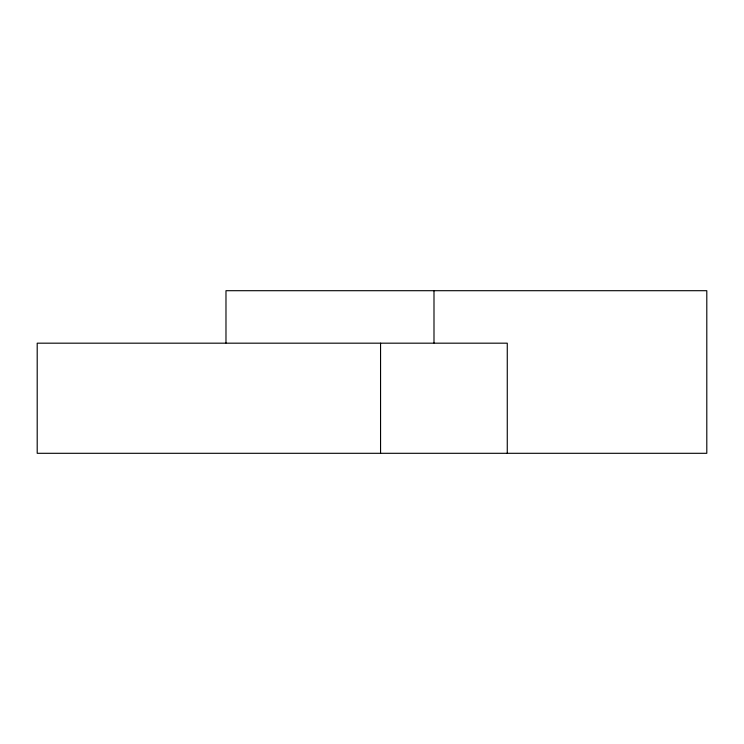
<?xml version="1.0" encoding="UTF-8"?>
<svg xmlns="http://www.w3.org/2000/svg" width="744" height="744" viewBox="0 0 744 744"><rect width="100%" height="100%" fill="white"/><g stroke="black" fill="none" stroke-linecap="round" stroke-linejoin="round"><path stroke-width="1.12" d="M507.269 453.301L507.269 343.179L37.2 343.179L37.2 453.301L706.8 453.301L706.8 290.699L225.981 290.699L225.981 342.965M433.994 290.699L433.994 342.965M380.556 343.179L380.556 453.301"/></g></svg>
